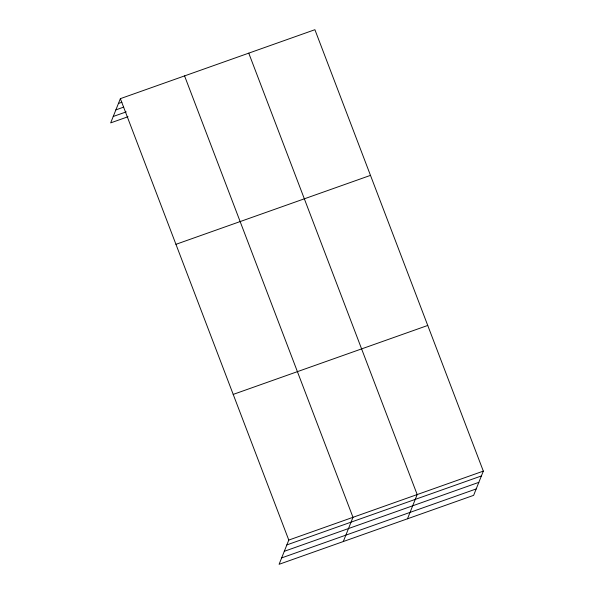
<?xml version="1.0" encoding="UTF-8"?>
<svg xmlns="http://www.w3.org/2000/svg" width="594" height="594" viewBox="0 0 594 594"><rect width="100%" height="100%" fill="white"/><g stroke="black" fill="none" stroke-linecap="round" stroke-linejoin="round"><path stroke-width="0.89" d="M120.367 98.656L288.788 540.072L279.098 564.3L473.633 495.344L483.323 471.116L314.902 29.7L120.367 98.656L110.677 122.884L128.029 116.736M343.295 541.542L352.985 517.315L184.563 75.898M407.491 518.792L417.181 494.564L248.76 53.148M118.429 103.49L121.904 102.257M115.875 109.89L123.678 107.12M113.239 116.483L126.247 111.872M175.943 244.327L370.485 175.371M233.204 394.409L427.747 325.453M288.788 540.072L483.323 471.116M286.857 544.906L481.392 475.95M284.296 551.306L478.831 482.35M281.66 557.9L476.195 488.944"/></g></svg>
